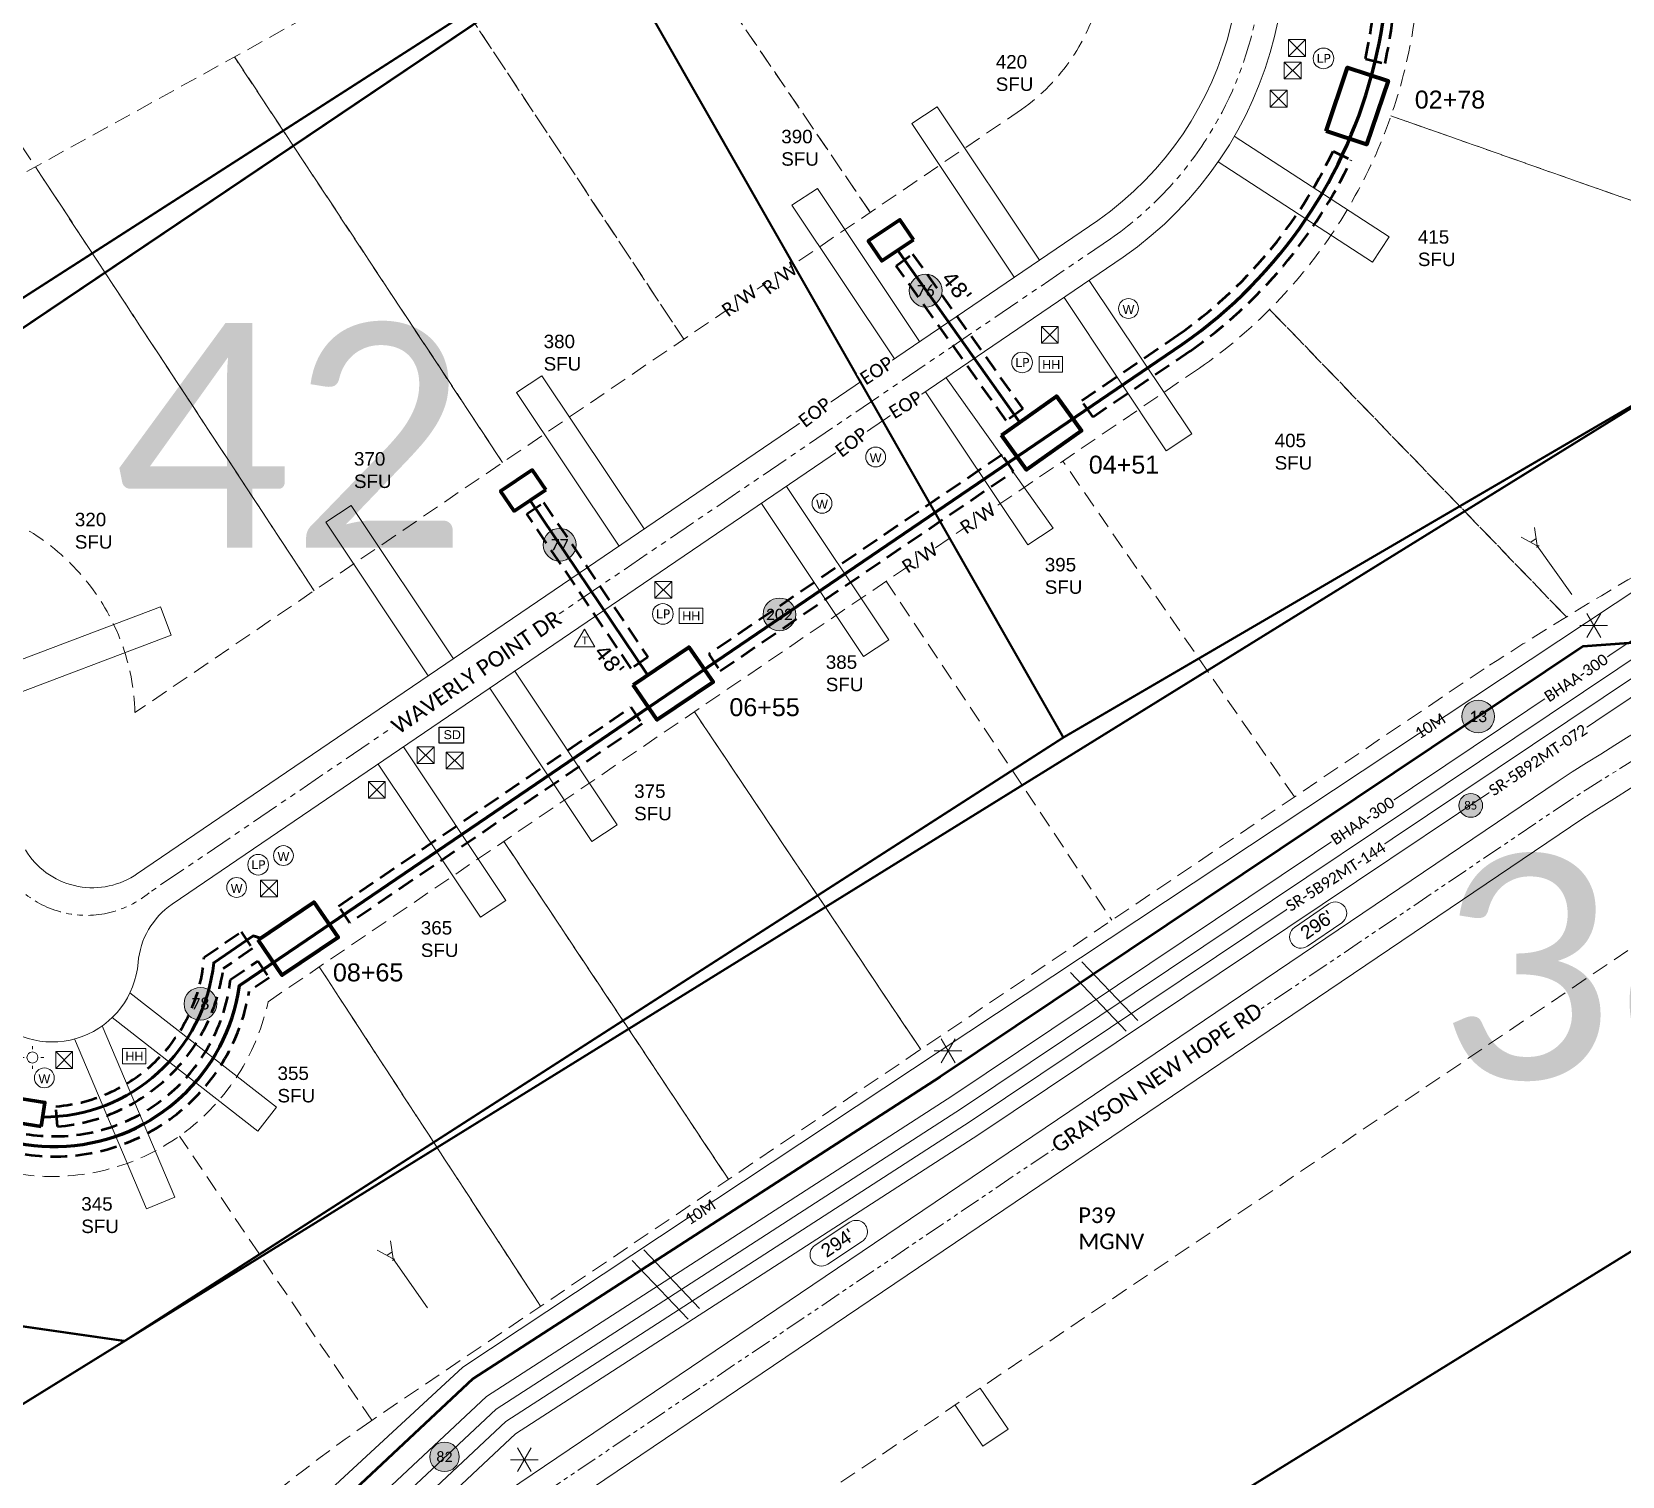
# Model space of a CAD drawing. Header units: inches. Extents: x 0 to 2372193, y 0 to 1426201.
# Drawn here: x 2366259 to 2366969, y 1422708 to 1423352 of the extents above; entities that cross this region are included whole.
import ezdxf
from ezdxf import colors
from ezdxf.entities.mleader import LeaderData, LeaderLine
from ezdxf.enums import TextEntityAlignment as Align
from ezdxf.math import Vec2, Vec3

# ---------------------------------------------------------------- set-up
doc = ezdxf.new("R2010")
doc.units = ezdxf.units.IN
doc.header["$MEASUREMENT"] = 0
doc.linetypes.add('DASHED', pattern=[0.75, 0.5, -0.25])
doc.linetypes.add('PHANTOM2', pattern=[1.25, 0.625, -0.125, 0.125, -0.125, 0.125, -0.125])
for name, color, linetype in [('845CHH', 7, 'Continuous'), ('8645CHH', 7, 'Continuous'), ('ADDRESS', 6, 'Continuous'), ('AERIAL CABLE EX', 5, 'Continuous'), ('Center Line', 1, 'PHANTOM2'), ('EOP', 6, 'Continuous'), ('EX PED', 5, 'Continuous'), ('EXIST HH', 20, 'Continuous'), ('EXIST MH', 20, 'Continuous'), ('ga_clayton', 7, 'Continuous'), ('Grouping_Boundary', 2, 'Continuous'), ('Handhole', 7, 'Continuous'), ('HYDRANT', 7, 'Continuous'), ('INNER DUCT', 7, 'Continuous'), ('INNERDUCT BUBBLE NUMBERS', 7, 'Continuous'), ('LIGHT_POST', 7, 'Continuous'), ('LINE LABELS', 7, 'Continuous'), ('Parcels', 7, 'Continuous'), ('Pedestal', 7, 'Continuous'), ('POLE INFO', 7, 'Continuous'), ('PROPOSED_BURIED', 5, 'Continuous'), ('REELS BUBBLES', 87, 'Continuous'), ('Right_of_Way', 7, 'Continuous'), ('SPAN LENGTHS', 7, 'Continuous'), ('Storm_Drain_Inlet', 7, 'Continuous'), ('StormDrain', 20, 'Continuous'), ('STREET NAMES', 250, 'Continuous'), ('Water_Meter', 7, 'Continuous')]:
    doc.layers.add(name, color=color, linetype=linetype)
for name, color, linetype, lineweight in [('AnchorGuyRemove', 7, 'Continuous', 0), ('CenterLine', 161, 'Continuous', 0), ('DRIVEWAYS', 250, 'Continuous', 20), ('FireHydrant', 150, 'Continuous', 0), ('INNERDUCT', 4, 'Continuous', 53), ('Level 19', 7, 'DASHED', 0), ('OVERLASH', 255, 'Continuous', 0), ('Poles', 7, 'Continuous', 0), ('PROP CABLE', 1, 'Continuous', 50), ('PROPOSED_AERIAL', 1, 'Continuous', 60), ('Stationing', 7, 'Continuous', 0), ('Transformer', 92, 'Continuous', 0), ('WaterMeter', 252, 'Continuous', 0)]:
    doc.layers.add(name, color=color, linetype=linetype, lineweight=lineweight)
doc.styles.add('Annotative', font='arial.ttf')
doc.styles.add('calibri', font='calibri.ttf')
doc.styles.add('Legend', font='calibri.ttf')
doc.styles.add('PROPOSED', font='calibri.ttf')
doc.styles.get("Standard").update_dxf_attribs({"font": 'arial.ttf'})
doc.styles.add('Style-Arial', font='arial.ttf')

# ---------------------------------------------------------------- blocks, each defined once
blk = doc.blocks.new('_Open90')
at = {"color": 0, "linetype": 'ByBlock', "lineweight": -2}
for p, q in [((-0.5, 0.5), (0, 0)), ((0, 0), (-1, 0)), ((0, 0), (-0.5, -0.5))]:
    blk.add_line(p, q, dxfattribs=at)
blk = doc.blocks.new('845CHH')
at = {"layer": '845CHH', "color": 1, "lineweight": 90}
blk.add_lwpolyline([(15.82571818263463, -10.29698714192114), (-14.22762900813467, -10.194298906727), (-14.31204531541078, 8.843916726521911), (15.74130187489286, 8.741228491560605)], close=True, dxfattribs=at)
blk = doc.blocks.new('8645CHH')
at = {"layer": '8645CHH', "color": 1, "lineweight": 70}
blk.add_lwpolyline([(9.142291399184614, -5.902860576286912), (-7.874294268665835, -5.84471719735302), (-7.922091850545257, 4.934961526188999), (9.094493817072362, 4.876818147487938)], close=True, dxfattribs=at)
blk = doc.blocks.new('HH')
at = {"layer": 'EXIST HH', "color": 1, "lineweight": 0}
blk.add_lwpolyline([(-5.696157515021346, 3.301187967726716), (4.746838742140481, 3.301187967726716), (4.746838742140481, -3.566200772468451), (-5.696157515021346, -3.566200772468451)], close=True, dxfattribs=at)
at = {"layer": 'EXIST HH', "color": 1}
blk.add_text('HH', height=4, dxfattribs=at).set_placement((-4.393143628733981, -2.224780506065912))
blk = doc.blocks.new('FireHydrant')
at = {"layer": 'FireHydrant'}
for points in [[(-0.001135355420410633, 1.069710540212691), (-0.001135355420410633, 1.4403430711478)], [(-1.069710540212691, -0.001135355420410633), (-1.4403430711478, -0.001135355420410633)], [(-0.001135355420410633, -1.069710540212691), (-0.001135355420410633, -1.4403430711478)], [(1.069710540212691, -0.001135355420410633), (1.4403430711478, -0.001135355420410633)]]:
    blk.add_lwpolyline(points, dxfattribs=at)
blk.add_circle((0, 0), 0.7013723271860357, dxfattribs=at)
blk = doc.blocks.new('LP')
at = {"layer": 'EXIST MH', "color": 250, "lineweight": 0}
blk.add_circle((-0.004436766351929577, 0.007668687072431624), 4.610577844354748, dxfattribs=at)
at = {"layer": 'EXIST MH', "color": 250, "insert": (0.09082722524181008, 0.0452800962375477), "char_height": 4, "width": 6.25625251846877, "attachment_point": 5, "style": 'Legend'}
blk.add_mtext('{\\fVerdana|b0|i0|c0|p34;LP}', dxfattribs=at)
blk = doc.blocks.new('EX PED')
at = {"layer": 'EX PED', "color": 5, "lineweight": 0}
blk.add_lwpolyline([(-3.764058627886698, 3.739049226394854), (3.764058627653867, 3.739049226394854), (3.764058627653867, -3.739049226394854), (-3.764058627886698, -3.739049226394854)], close=True, dxfattribs=at)
for points in [[(-3.764058627886698, 3.739049226394854), (3.764058627653867, -3.739049226394854)], [(3.764058627653867, 3.739049226394854), (-3.764058627886698, -3.739049226394854)]]:
    blk.add_lwpolyline(points, dxfattribs=at)
blk = doc.blocks.new('StormDrainSymbol')
at = {"layer": 'StormDrain'}
blk.add_lwpolyline([(-1.363754713220988, 0.8968148155579911), (1.363754714967217, 0.8968148155579911), (1.363754714967217, -0.8968148152833237), (-1.363754713220988, -0.8968148152833237)], close=True, dxfattribs=at)
blk.add_text('SD', height=0.9981110471379421, dxfattribs=at).set_placement((-0.8703530842362852, -0.4371731684295583))
blk = doc.blocks.new('Transformer')
at = {"layer": 'Transformer'}
blk.add_lwpolyline([(0.001212758907725709, 1.515617351383287), (-1.313169502779207, -0.7567583975088156), (1.311956753548505, -0.758858951967261)], close=True, dxfattribs=at)
blk.add_text('T', height=0.9981110471379421, dxfattribs=at).set_placement((-0.3541652539094381, -0.4371731679314053))
blk = doc.blocks.new('WaterMeter')
at = {"layer": 'WaterMeter'}
blk.add_circle((0, 0), 1.106355665353711, dxfattribs=at)
blk.add_text('W', height=0.9981110471379421, dxfattribs=at).set_placement((-0.6556293223590313, -0.6007846532260865))
blk = doc.blocks.new('*U310')
at = {"linetype": 'Continuous', "lineweight": 0, "true_color": 0xffffff}
h = blk.add_hatch(color=7, dxfattribs=at)
h.dxf.hatch_style = 1
h.paths.add_polyline_path([(-0.1216836353353937, 0, 1), (0.1216836353353937, 0, 1)])
at = {"color": 0, "linetype": 'ByBlock', "lineweight": -2}
blk.add_circle((0, 0), 0.1216836353353937, dxfattribs=at)
at = {"color": 0, "linetype": 'ByBlock', "lineweight": -2, "style": 'PROPOSED'}
blk.add_attdef('CCFN', text='', height=0.08437499999999999, dxfattribs=at).set_placement((-4.879430193227563e-14, -4.485301019485632e-14), align=Align.MIDDLE_CENTER)
at = {"color": 0, "linetype": 'ByBlock', "lineweight": -2, "flags": 104}
blk.add_attdef('CCFA', text='', height=0.08437499999999999, dxfattribs=at).set_placement((0.2063068056513823, 0.08956686444820822), align=Align.TOP_LEFT)
blk = doc.blocks.new('ACMAP_ANN_TEMPLATE_SPANS')
at = {"color": 0, "linetype": 'ByBlock', "lineweight": -2}
for p, q in [((-8.152258758647022, 12.48579457613637), (22.73670367137532, 12.48579457613637)), ((-8.152258758647022, -4.489136403890521), (22.73670367137532, -4.489136403890521))]:
    blk.add_line(p, q, dxfattribs=at)
for centre, start, end in [((-8.152258758647022, 3.998329086122945), 90, 270), ((22.73670367137532, 3.998329086122945), 270, 90)]:
    blk.add_arc(centre, 8.48746549001349, start, end, dxfattribs=at)
at = {"color": 18, "lineweight": 50, "true_color": 0x000000, "style": 'Annotative'}
blk.add_attdef('AERIALFOOT', text='', height=10, dxfattribs=at).set_placement((6.686639764051677, 4.728349187102339), align=Align.MIDDLE_CENTER)
blk = doc.blocks.new('POLES')
at = {"layer": 'Poles'}
for points in [[(-0.9279452641875641, 1.718820345782353), (1.125573408324813, -1.843961284794444)], [(-0.9279452641875641, -1.843961284794444), (1.125573408324813, 1.714633763623507)], [(-1.95993782824056, -0.06466376078196845), (2.155472681101887, -0.06466376078196845)]]:
    blk.add_lwpolyline(points, dxfattribs=at)
blk = doc.blocks.new('*U270')
blk.add_line((-7.90319707504584, 3.014098644233268), (-8.159389549315387, 2.230479139277272))
for points in [[(-8.917917789395762, 4.005727351120881), (-7.241861684066923, 2.367813268068871), (-9.553191420819612, 2.021857065789309)], [(-7.241861685653935, 2.367813267518304), (-7.039594182386725, 2.468060912081216)], [(-3.963957891854055e-06, 0.0001980714808632547), (-7.241861685153663, 2.367813267589784)], [(-7.141614040883482, 2.165545764709568), (-7.24186168543122, 2.367813267864669)]]:
    blk.add_lwpolyline(points)
blk = doc.blocks.new('*U400')
at = {"linetype": 'Continuous', "lineweight": 0}
for p, q in [((-0.01279246133151174, -3.9960891602477346), (-3.0844340065117453, 0.15797317937424166)), ((0.7912682321632449, -3.4015419365751898), (-2.2803733130169888, 0.7525204030467865))]:
    blk.add_line(p, q, dxfattribs=at)
blk = doc.blocks.new('*U401')
at = {"linetype": 'Continuous', "lineweight": 0}
for p, q in [((-0.01279246133151174, -3.9960891602477346), (-3.0844340065117453, 0.15797317937424166)), ((0.7912682321632449, -3.4015419365751898), (-2.2803733130169888, 0.7525204030467865))]:
    blk.add_line(p, q, dxfattribs=at)

msp = doc.modelspace()

# ---------------------------------------------------------------- linework, layer by layer
at = {"layer": 'AERIAL CABLE EX', "lineweight": 0}
msp.add_lwpolyline([(2367594.916440415, 1423276.6672846), (2367211.625661504, 1423134.936204762), (2366978.050263753, 1423105.386842416), (2366451.532412764, 1422756.673529974), (2366239.739581984, 1422561.284157383), (2366093.489576135, 1422340.96479907), (2366094.682912663, 1422184.633792389), (2365892.020275177, 1422048.206383334), (2365672.498169476, 1421727.62376308), (2365622.469202888, 1421561.865054714), (2365392.110465234, 1421401.858157031), (2365188.304217895, 1421267.82346354), (2365015.929016119, 1421154.459630796), (2364850.163403254, 1421045.44264333)], dxfattribs=at)
for points in [[(2367584.883408251, 1423252.376768618), (2367535.620455689, 1423246.318911839), (2367386.665119899, 1423194.969819396), (2367211.117113329, 1423126.021504194), (2367064.258826206, 1423116.48195356), (2366681.821622869, 1422860.412392255), (2366475.107373527, 1422726.959930079), (2366251.190507141, 1422517.059735682), (2366157.347265509, 1422368.684227924)], [(2367534.877108348, 1423231.254143146), (2367391.507650956, 1423181.830660046), (2367214.203140602, 1423112.192459615), (2367013.188313268, 1423099.135034249), (2366674.009186495, 1422872.029905777), (2366466.44352387, 1422738.030707065), (2366240.139395933, 1422525.936895741), (2366133.877991823, 1422358.963574345), (2366136.102923163, 1422203.17229981), (2365910.266816628, 1422051.666572588), (2365876.835934115, 1422008.768064937), (2365877.827821504, 1421979.767582076), (2365776.598546389, 1421829.149585358), (2365707.633893089, 1421734.535521738), (2365645.666588289, 1421554.73377688), (2365402.640980064, 1421386.264116414), (2365198.642777715, 1421252.103182283), (2365026.26757594, 1421138.73934954), (2364855.932586264, 1421026.717277449)], [(2367565.007109598, 1423234.236543764), (2367400.514146649, 1423177.531194367), (2367393.928916484, 1423175.261080371), (2367237.063553159, 1423113.650568658), (2367215.746154238, 1423105.277937326), (2366987.653056799, 1423090.461574594), (2366890.078286813, 1423025.128159521), (2366670.102968308, 1422877.838662538), (2366462.128884607, 1422743.577254393), (2366412.768435095, 1422697.327352529), (2366235.071716942, 1422530.790840734), (2366154.148875266, 1422401.451183159), (2366126.84730759, 1422361.062123502), (2366129.287886805, 1422190.171031385), (2365913.51649781, 1422045.417379257), (2365770.86320438, 1421833.165011972), (2365701.358251071, 1421737.809699366), (2365632.08137791, 1421536.798816082), (2365406.558741625, 1421380.462526092), (2365202.489124538, 1421246.254625529), (2365030.113922763, 1421132.890792785), (2364859.778933087, 1421020.868720694)], [(2367512.612854137, 1423230.983286695), (2367389.086385427, 1423188.400239721), (2367212.660126965, 1423119.106981905), (2367038.723569737, 1423107.808493905), (2366677.915404682, 1422866.221149016), (2366470.781210553, 1422732.499038184), (2366245.537814552, 1422521.382982786), (2366140.908676057, 1422356.865025189), (2366142.917959521, 1422216.173568235), (2365964.869406627, 1422096.726877886), (2365782.333888398, 1421825.134158743), (2365713.909535107, 1421731.261344111), (2365659.251798667, 1421572.668737677), (2365591.020303254, 1421525.369455313)]]:
    msp.add_lwpolyline(points, dxfattribs=at).dxf.unprotected_set("ltscale", 0)
at = {"layer": 'Center Line', "color": 7, "linetype": 'PHANTOM2', "lineweight": 0, "ltscale": 15}
msp.add_lwpolyline([(2364865.327252953, 1425618.809155965), (2365422.549887188, 1425257.125673887, -0.06236948569416698), (2365841.644728798, 1424887.553451068, 0.00294973293398323), (2365977.310427232, 1424744.793090273, -0.007325777559576888), (2365978.032198759, 1424744.064525588, 0.003975263500179869), (2366160.394124071, 1424557.502356513, -0.02477784123170959), (2366648.252008627, 1424036.514702942), (2366861.214217115, 1423794.712755285), (2366944.524760636, 1423714.719477228, 0.04486736968027387), (2367420.992742454, 1423267.309014277, -0.0458785141284366), (2367495.787333114, 1423203.950044669, 0.03378984826524131)], format="xyb", dxfattribs=at)
msp.add_lwpolyline([(2364865.327252953, 1425618.809155965), (2365422.549887188, 1425257.125673887, -0.06236948569416698), (2365841.644728798, 1424887.553451068, 0.00294973293398323), (2365977.310427232, 1424744.793090273, -0.007325777559576888), (2365978.032198759, 1424744.064525588, 0.003975263500179869), (2366160.394124071, 1424557.502356513, -0.02477784123170959), (2366648.252008627, 1424036.514702942), (2366861.214217115, 1423794.712755285), (2366944.524760636, 1423714.719477228, 0.04486736968027387), (2367420.992742454, 1423267.309014277, -0.0458785141284366), (2367495.787333114, 1423203.950044669, 0.03378984826524131)], format="xyb", dxfattribs=at)
at = {"layer": 'CenterLine', "color": 7, "linetype": 'PHANTOM2', "lineweight": 0, "ltscale": 20}
for points in [[(2365877.354132606, 1423161.182549021, -0.004417518957764681), (2365908.997097667, 1423178.732087719, 0.00265306555399029), (2366649.670639898, 1423587.809736784), (2366668.681695715, 1423598.406238238), (2366707.174724176, 1423619.86172372)], [(2366707.174724176, 1423619.86172372), (2366727.700441483, 1423581.373548491), (2366790.400899414, 1423463.860984867, -0.376799720942003), (2366740.568309343, 1423259.867652421), (2366311.664124092, 1422968.245530972), (2366311.664124093, 1422968.245530969, -0.4864491813629993), (2366244.158031378, 1422982.872386123), (2366234.087321012, 1422999.51827412, 0.01272676839763794), (2366205.56859156, 1423047.556604036)]]:
    msp.add_lwpolyline(points, format="xyb", dxfattribs=at)
at = {"layer": 'DRIVEWAYS', "color": 1, "lineweight": 0}
for points in [[(2366697.583919425, 1423242.733175498), (2366651.881209848, 1423311.197137113), (2366663.202889131, 1423318.67540683), (2366708.780947618, 1423250.346274176)], [(2366795.72705127, 1423305.528168091), (2366864.844515963, 1423260.71994094), (2366857.408150984, 1423249.370693581), (2366788.480586875, 1423294.090163524)], [(2366644.100511356, 1423206.368663748), (2366598.397801782, 1423274.832625366), (2366609.719481064, 1423282.310895082), (2366655.297539549, 1423213.981762426)], [(2366731.020356086, 1423241.282261101), (2366776.72306566, 1423172.818299482), (2366765.401386377, 1423165.340029767), (2366719.823327892, 1423233.669162423)], [(2366521.236472762, 1423122.830779077), (2366475.533763187, 1423191.294740694), (2366486.855442469, 1423198.77301041), (2366532.433500954, 1423130.443877755)], [(2366667.122269649, 1423197.836587033), (2366714.936305243, 1423130.80816108), (2366703.61462596, 1423123.329891365), (2366658.036567476, 1423191.659024021)], [(2366595.961205357, 1423149.452659156), (2366641.663914933, 1423080.988697539), (2366630.34223565, 1423073.510427823), (2366584.764177167, 1423141.839560479)], [(2366436.150706482, 1423064.979148837), (2366390.447996906, 1423133.443110453), (2366401.769676188, 1423140.92138017), (2366447.347734676, 1423072.592247515)], [(2366239.184957205, 1423066.462374989), (2366316.744547574, 1423095.796772036), (2366321.482693121, 1423083.082413361), (2366244.422044527, 1423053.967623969)], [(2366474.7493458, 1423067.038126308), (2366520.452055373, 1422998.574164688), (2366509.130376091, 1422991.095894973), (2366463.552317607, 1423059.425027629)], [(2366425.022152913, 1423033.227545506), (2366470.724862488, 1422964.763583888), (2366459.403183206, 1422957.285314172), (2366413.825124719, 1423025.614446827)], [(2366303.067054204, 1422923.604555659), (2366368.500259199, 1422872.630150002), (2366360.109613128, 1422861.967036094), (2366295.158566223, 1422912.602452925)], [(2366290.622643608, 1422908.828386118), (2366323.000686554, 1422832.454352268), (2366310.482747838, 1422827.219263921), (2366278.365506896, 1422903.052136828)], [(2366682.396806541, 1422747.370742312), (2366694.830650702, 1422728.99452585), (2366683.555982639, 1422721.44556567), (2366671.159076517, 1422739.781047132)]]:
    msp.add_lwpolyline(points, dxfattribs=at)
at = {"layer": 'EOP', "color": 6, "lineweight": 0}
for points in [[(2367080.761122464, 1423854.230145026, 0.1128158635502886), (2366951.642187287, 1423770.61963346, 0.3930615111797351), (2366950.572455193, 1423722.967076087, 0.04606635698877538), (2367439.205243625, 1423265.790217857, 0.2542635008549137), (2367481.629865301, 1423258.85187946, 0.06061275481896138), (2367989.228090202, 1423508.410513779, 0.03618328636450572), (2368607.239913402, 1423984.185717989, -0.03339456166124468), (2369285.297724941, 1424505.687359045, 0.00963133156054198), (2369891.133682781, 1424904.843646406, -0.2725111990096105), (2370504.389328023, 1424946.700085002, 0.115543282030815), (2370797.687891034, 1424866.879055817, 0.0698490054499848), (2371123.135219632, 1424899.802394524, 0.04788185085256692), (2371877.531970148, 1425167.556386855, 0.4101342086828972), (2372075.086891848, 1425715.523584902), (2371961.587949994, 1425943.889987807, -0.1651819427377438), (2371929.956389661, 1426188.895521306, 0.1651819427377438)], [(2365722.717212508, 1423424.317374031, -0.1338479844058697), (2365799.240246918, 1423338.529463792), (2365869.903357132, 1423198.211044233, 0.4239142193349091), (2365904.207032944, 1423187.510201409, 0.003285838562533772), (2366859.850518978, 1423717.167961282, 0.4769634737449728), (2366868.948407972, 1423770.801140255), (2366640.684642666, 1424029.976810071, 0.02478465099375447), (2366153.369856728, 1424550.384082445, -0.003976798735855301), (2365970.825741299, 1424737.131490834, 0.5238787992780357), (2365930.247118823, 1424730.56619467, -0.1275002186458132), (2365352.200275657, 1424042.738057453, -0.1221411571249169)], [(2366232.085817968, 1422953.199578536, 1.139989015185178), (2366306.708854602, 1422937.056987472, -0.2265822069845539), (2366321.910824367, 1422963.119950387), (2366746.194162597, 1423251.599256317, 0.3771872490479436), (2366799.242095639, 1423468.533718286), (2366736.66552853, 1423585.952179991, -0.4247229453583224), (2366750.578574199, 1423632.840940985, 0.0004736359639227917), (2366887.912914391, 1423710.015779313, -0.352019024585626), (2366943.5334986, 1423700.80979207, 0.04128065352339675), (2367381.386662994, 1423285.935426674, -0.592381078101602), (2367370.713584765, 1423225.47984534, 0.06136996307432209), (2366940.227856072, 1423018.039960071), (2366444.392789477, 1422683.164766683, 0.09522824163788947), (2366255.601744117, 1422489.163202264)], [(2365882.168234642, 1423152.708958047, 0.002652575865129747), (2366654.549791105, 1423579.080825999), (2366671.28531828, 1423588.438103235, -0.06469171897955213), (2366679.658958548, 1423591.78866045, -0.3530774447013815), (2366720.883385834, 1423573.041090855), (2366781.592128329, 1423459.127409024, -0.3765638681177432), (2366734.836675141, 1423268.062119966), (2366306.041468558, 1422976.515098357, -0.009354015915411318), (2366304.945028748, 1422975.799226216, -0.4187966745864986), (2366256.416139732, 1422987.341326679)], [(2364504.561441972, 1420829.147973936), (2365502.671263863, 1421485.562317433, 0.1037748029338118), (2365829.090652948, 1421821.944481399), (2366272.243931758, 1422478.07029882, -0.0952174978071782), (2366455.712695053, 1422666.675894189), (2366951.235647933, 1423001.340293409, -0.06907379329862716), (2367433.832805426, 1423224.766497542, -0.2736119332725675), (2367468.461775171, 1423216.347432859, 0.03729503943441251), (2367700.58152148, 1423021.592376887, -0.1149820883808521), (2368002.015096445, 1422692.993202668, 0.05917605615756902), (2368265.635066793, 1422310.169817705, 0.03212388376621885), (2368334.887181451, 1422234.2171294, -0.4338782804757018), (2368334.220218974, 1422190.405350954), (2368231.250937257, 1422096.979926136)]]:
    msp.add_lwpolyline(points, format="xyb", dxfattribs=at)
at = {"layer": 'Grouping_Boundary', "const_width": 1}
for points in [[(2366513.088665933, 1423398.948238126), (2365823.076461453, 1422956.084398656), (2365656.922732955, 1423224.194560894), (2366383.101067821, 1423626.628527458)], [(2366719.474741308, 1423037.451895106), (2366300.676898403, 1422768.351392292), (2366146.831705647, 1422790.451647411), (2365970.999855012, 1423028.687334066), (2366515.287561318, 1423395.096754256)]]:
    msp.add_lwpolyline(points, close=True, dxfattribs=at)
at = {"layer": 'INNERDUCT'}
for points in [[(2366645.561164878, 1423254.671375142), (2366700.024809312, 1423177.855296283)], [(2366481.535508208, 1423143.146438925), (2366534.015381805, 1423065.340265376)]]:
    msp.add_lwpolyline(points, dxfattribs=at)
msp.add_lwpolyline([(2366264.115982965, 1422868.22956454, 0.3856110441986887), (2366340.428518483, 1422936.997677553), (2366358.058613842, 1422948.984756032), (2366361.382851276, 1422947.99252646)], format="xyb", dxfattribs=at)
at = {"layer": 'Level 19', "color": 2, "lineweight": 50, "ltscale": 15}
for points in [[(2366345.459217305, 1423486.614405827, -0.001187720941202938), (2365999.756012943, 1423296.166519456), (2366004.079989744, 1423288.273280285, 0.001187720941201487), (2366349.820645011, 1423478.741798359)], [(2366835.056307728, 1423487.444464513, -0.1737669379327723), (2366854.237015125, 1423340.092967557), (2366862.978949113, 1423337.953203517, 0.174169594232175), (2366843.014033551, 1423491.648706394), (2366842.998793018, 1423491.677303681)], [(2366847.898279385, 1423295.025854397, -0.1297685558246914), (2366775.999530884, 1423209.699428452), (2366732.712475239, 1423180.252281263), (2366727.652085258, 1423187.694891909), (2366770.699325438, 1423216.974902838, 0.1300094156979948), (2366839.783210915, 1423298.917597415)], [(2366136.914221868, 1423013.030306896, 0.06730773344307), (2366150.700370006, 1422991.944405606, -0.05198534533228977), (2366157.361900045, 1422982.813976271), (2366187.923420413, 1422930.22519723, -0.06383269615925975), (2366193.306922622, 1422917.454473766, 0.8228278386969583), (2366347.887357245, 1422929.484740148), (2366360.031710228, 1422937.74194519), (2366365.092100209, 1422930.299334543), (2366356.240377874, 1422924.280859422, -0.8029992195193096), (2366184.63648096, 1422915.041293004, 0.06383269615925867), (2366180.141997465, 1422925.703089657), (2366149.580477097, 1422978.291868699, 0.05198534533164185), (2366144.018995146, 1422985.914544083, -0.07474027365989222), (2366128.871291667, 1423008.991585096)], [(2366270.047399956, 1422872.957624054, 0.3703229388781275), (2366336.131428358, 1422939.517633128), (2366352.679927404, 1422950.769311166), (2366357.740317385, 1422943.326700519), (2366344.663404692, 1422934.435428208, -0.3547721669691289), (2366270.763570026, 1422863.986163725)]]:
    msp.add_lwpolyline(points, format="xyb", close=True, dxfattribs=at)
for points in [[(2366694.023711117, 1423178.749081033), (2366644.884615825, 1423247.845326406), (2366652.226479658, 1423253.050807697), (2366701.365574951, 1423183.954562324)], [(2366566.358045468, 1423067.144350512), (2366697.216485572, 1423156.117799562), (2366692.156095591, 1423163.560410209), (2366561.297655487, 1423074.586961159)], [(2366526.670239722, 1423068.182681445), (2366480.097324188, 1423137.23125379), (2366487.558709159, 1423142.263920509), (2366534.131624694, 1423073.215348164)], [(2366396.120147302, 1422962.27924454), (2366526.528852613, 1423050.946909295), (2366531.589242594, 1423043.504298648), (2366401.180537283, 1422954.836633892)]]:
    msp.add_lwpolyline(points, close=True, dxfattribs=at)
at = {"layer": 'Parcels', "color": 255, "linetype": 'DASHED', "lineweight": 0, "ltscale": 15}
for points in [[(2366633.326433072, 1423271.598323772), (2366565.210875534, 1423371.585634142), (2366714.786729552, 1423456.906889281)], [(2366521.272780376, 1423436.085035305), (2366565.210875534, 1423371.585634142), (2366633.326433072, 1423271.598323772)], [(2366435.353062452, 1423388.377256497), (2366550.148502762, 1423215.043871966)], [(2366550.148502762, 1423215.043871966), (2366435.353062452, 1423388.377256497)], [(2366349.690616355, 1423340.944366998), (2366469.300595789, 1423160.073652804)], [(2366469.300595789, 1423160.073652804), (2366349.690616355, 1423340.944366998)], [(2366223.969140159, 1423142.177450348), (2366248.499780338, 1423310.74983419), (2366385.236072773, 1423102.916387676)], [(2367166.003789994, 1423209.09569593), (2366865.633807967, 1423314.618960588)], [(2366865.633807967, 1423314.618960588), (2367166.003789994, 1423209.09569593)], [(2366385.236072773, 1423102.916387676), (2366260.892176286, 1423291.91391057)], [(2366943.946142682, 1423091.234712473), (2366811.497234751, 1423228.363965806)], [(2366811.497234751, 1423228.363965806), (2366943.946142682, 1423091.234712473)], [(2366822.535307017, 1423010.955417081), (2366719.224399711, 1423160.706752333)], [(2366640.417281667, 1423107.124109162), (2366741.16608677, 1422956.000583908)], [(2366655.831953206, 1422898.367942723), (2366554.842862374, 1423048.940233297)], [(2366554.842862374, 1423048.940233297), (2366655.831953206, 1422898.367942723)], [(2366570.069815422, 1422840.446237683), (2366469.844056821, 1422991.147729511)], [(2366469.844056821, 1422991.147729511), (2366570.069815422, 1422840.446237683)], [(2366486.239374911, 1422783.829154969), (2366387.520665142, 1422935.174296776)], [(2366387.520665142, 1422935.174296776), (2366486.239374911, 1422783.829154969)], [(2366410.961418562, 1422732.988216341), (2366325.142824055, 1422859.753110584)]]:
    msp.add_lwpolyline(points, dxfattribs=at)
at = {"layer": 'PROPOSED_AERIAL', "color": 5, "lineweight": 50}
msp.add_lwpolyline([(2367579.098785551, 1423232.011428769), (2367397.387867239, 1423165.875966549), (2367217.790087128, 1423097.30649812), (2366951.174118987, 1423078.070917943), (2366664.522656612, 1422886.136886481), (2366455.948651787, 1422751.49026597), (2366227.028950715, 1422536.996398631), (2366116.803472972, 1422364.060050868), (2366119.55212058, 1422171.597790777), (2365876.835848656, 1422008.767737379)], dxfattribs=at)
at = {"layer": 'PROPOSED_BURIED', "color": 10, "lineweight": 60, "ltscale": 6}
for points in [[(2365910.265814793, 1423116.761142949), (2365953.796842546, 1423140.512490283), (2365901.082108787, 1423237.058628707, 0.002859068309502544), (2366732.396288778, 1423697.150780616), (2366736.198092875, 1423710.205443388, 0.01112461239766358), (2366786.312525055, 1423738.895436477), (2366785.279383665, 1423744.785674887), (2366793.18967837, 1423738.838578473), (2366792.241857864, 1423744.892100271), (2366799.255854343, 1423749.643245936), (2366795.62290763, 1423755.9146315), (2366797.8118344, 1423768.355070109)], [(2366127.633085951, 1423027.522099429, 0.1334877287002291), (2366147.224317001, 1422988.837436898, -0.05198534533152091), (2366153.335822996, 1422980.460884539), (2366183.897343365, 1422927.872105497, -0.06383269615980224), (2366188.836336216, 1422916.155845438, 0.812438539832255), (2366351.955039451, 1422926.808805229), (2366378.303928014, 1422944.723977473), (2366772.659002792, 1423212.854417704, 0.3778412833452615), (2366839.979717376, 1423487.86624125), (2366781.995702309, 1423596.667253629), (2366798.681229985, 1423606.041433008), (2366745.281272066, 1423692.60872494, -0.0004049181068052845), (2366795.08359862, 1423720.612382282), (2366805.356422969, 1423726.70160328), (2366803.070396842, 1423733.246555249), (2366814.216242354, 1423724.070348772), (2366811.950327275, 1423731.893698606), (2366816.864384544, 1423735.196426419), (2366815.658827355, 1423737.323533506), (2366807.663248046, 1423753.371088477), (2366797.8118344, 1423768.355070109)]]:
    msp.add_lwpolyline(points, format="xyb", dxfattribs=at)
at = {"layer": 'Right_of_Way', "color": 3, "linetype": 'DASHED', "lineweight": 0, "ltscale": 15}
for points in [[(2365810.596871119, 1423427.486575016, -0.06771837167542098), (2365852.882575285, 1423365.409102284), (2365907.217670458, 1423257.513841826, 0.004525727663818962), (2366793.592609022, 1423750.451442508), (2366587.711850574, 1423984.212956963, 0.02483268995886816), (2366104.201990189, 1424500.554169965, -0.003661171710304381), (2365935.312532696, 1424673.099633949, -0.1183861254082634), (2365382.332293885, 1424027.438855453)], [(2365204.674840011, 1422800.715809229, 0.1333553927290374), (2365548.120456809, 1422886.631877497), (2365911.743905984, 1423100.495606101, 0.002633098973139864), (2366679.018992803, 1423524.021351159), (2366728.493269312, 1423431.187983814, -0.3746579250219883), (2366700.725791257, 1423317.424587302), (2366305.261472246, 1423048.539948224, 1.434997222645992), (2366135.144223865, 1422980.467894292, -0.05198534533025079), (2366139.422278061, 1422974.604307641), (2366169.983798429, 1422922.015528599, -0.06383269615962274), (2366173.441093426, 1422913.814146558, 0.7839564800217814), (2366364.662831241, 1422919.632767178), (2366780.216059225, 1423202.176284645, 0.3780152111604096), (2366852.29765567, 1423496.554389569), (2366801.188358012, 1423592.455705141), (2366897.936170667, 1423646.810075465, 0.03720513684697434), (2367298.136840016, 1423263.413956125, 0.05440644456298317), (2366907.198841582, 1423068.135151675), (2366410.443279966, 1422732.638277875, 0.09525794582235746), (2366205.68071149, 1422522.450100668), (2365762.100672931, 1421865.692429435, -0.1039486755245313)], [(2364537.530129029, 1420779.017487466), (2365535.933903711, 1421435.625151201, 0.1036559657884112), (2365879.317285155, 1421789.110048956), (2366322.176601745, 1422444.800630508, -0.09518228423550078), (2366489.683683552, 1422617.216889394), (2366984.253177773, 1422951.237345346, -0.06246210764022938), (2367404.939248807, 1423152.583781204, 0.03754199687078378), (2367648.937462722, 1422947.876111102, -0.1149265855658087), (2367923.006857848, 1422649.872606645, 0.05876507175801421), (2368196.696369663, 1422252.277984537, 0.02478026893933805), (2368255.339638875, 1422186.349224403), (2368195.167056503, 1422131.753824912)]]:
    msp.add_lwpolyline(points, format="xyb", dxfattribs=at)

# ---------------------------------------------------------------- block references
at = {"layer": '845CHH', "color": 1, "lineweight": 50}
for p, rotation in [((2366851.462736064, 1423319.536483841), 251.532979618579), ((2366710.79041641, 1423173.111103411), 215.5329304501454), ((2366546.408983443, 1423061.344651873), 214.1952381768325), ((2366379.086790516, 1422947.578709021), 214.1952381768325)]:
    msp.add_blockref('845CHH', p, dxfattribs=dict(at, rotation=rotation))
at = {"layer": '8645CHH', "color": 1, "lineweight": 50}
for p, rotation in [((2366641.76023576, 1423259.194237943), 33.88258551958148), ((2366477.73457909, 1423147.669301726), 33.88258551958148), ((2366255.354842633, 1422871.289346001), 351.2837139138208)]:
    msp.add_blockref('8645CHH', p, dxfattribs=dict(at, rotation=rotation))
at = {"layer": 'AnchorGuyRemove', "xscale": -3.5, "yscale": -3.5, "zscale": -3.5, "rotation": 143.2769644748171}
for p in [(2366946.255622811, 1423101.195583097), (2366435.862346411, 1422783.142734117)]:
    msp.add_blockref('*U270', p, dxfattribs=at)
at = {"layer": 'ga_clayton', "xscale": 3, "yscale": 3, "zscale": 3}
for p in [(2366955.831999765, 1423087.636685357), (2366667.785944547, 1422897.934340017), (2366478.696723232, 1422715.625223352)]:
    msp.add_blockref('POLES', p, dxfattribs=at)
at = {"layer": 'Handhole', "lineweight": 35}
for p in [(2366714.401092894, 1423203.973446377), (2366553.827757112, 1423091.889292463), (2366305.384073401, 1422895.542999109)]:
    msp.add_blockref('HH', p, dxfattribs=at)
at = {"layer": 'HYDRANT', "lineweight": 35, "xscale": 3.5, "yscale": 3.5, "zscale": 3.5}
msp.add_blockref('FireHydrant', (2366259.562917479, 1422894.771124252), dxfattribs=at)
at = {"layer": 'INNERDUCT BUBBLE NUMBERS', "color": 250, "lineweight": 0, "xscale": 60, "yscale": 60, "zscale": 60}
for p, values in [((2366658.048220571, 1423236.709205881), {'CCFN': '76'}), ((2366494.746894752, 1423123.415988996), {'CCFN': '77'}), ((2366334.472942883, 1422918.71935231), {'CCFN': '78'})]:
    msp.add_blockref('*U310', p, dxfattribs=at).add_auto_attribs(values)
at = {"layer": 'LIGHT_POST', "lineweight": 35}
for p in [(2366835.523886738, 1423340.261492938), (2366701.080964636, 1423204.679942966), (2366540.794483184, 1423092.531705614), (2366360.246947374, 1422980.711217953)]:
    msp.add_blockref('LP', p, dxfattribs=at)
at = {"layer": 'OVERLASH', "color": 18, "true_color": 0x000000, "xscale": 6.997610170159894, "yscale": 6.997610170159894, "zscale": 6.997610170159894, "rotation": 187.0607397513353}
for name, p in [('*U401', (2366731.083191344, 1422909.720750878)), ('*U400', (2366535.598457644, 1422781.314831438))]:
    msp.add_blockref(name, p, dxfattribs=at)
at = {"layer": 'Pedestal', "lineweight": 35}
for p in [(2366823.744140707, 1423344.898884248), (2366821.809935936, 1423334.879983998), (2366815.533878038, 1423322.304563853), (2366713.43866587, 1423217.056574447), (2366541.026481228, 1423103.290198516), (2366434.948141683, 1423029.574297637), (2366447.954692075, 1423027.219739208), (2366413.206455839, 1423014.103547518), (2366365.117865941, 1422970.078835114), (2366273.703354292, 1422893.635263966)]:
    msp.add_blockref('EX PED', p, dxfattribs=at)
at = {"layer": 'REELS BUBBLES', "color": 250, "lineweight": 0}
for p, xscale, yscale, zscale, values in [((2366592.792948777, 1423092.356279295), 60, 60, 60, {'CCFN': '202'}), ((2366443.377307772, 1422716.703731975), 54.17900581686615, 54.17900581686615, 54.17900581686615, {'CCFN': '82'})]:
    msp.add_blockref('*U310', p, dxfattribs=dict(at, xscale=xscale, yscale=yscale, zscale=zscale)).add_auto_attribs(values)
at = {"layer": 'SPAN LENGTHS', "lineweight": 0}
ref = msp.add_blockref('ACMAP_ANN_TEMPLATE_SPANS', (2366830.906913908, 1422949.380125024), dxfattribs=dict(at, xscale=0.6, yscale=0.6, zscale=0.6, rotation=34.42691021655864))
ref.add_attrib('AERIALFOOT', "296'", dxfattribs={"layer": 'PROP CABLE', "height": 5.999999999999994, "rotation": 34.42691023017876, "style": 'Annotative'}).set_placement((2366832.612274985, 1422953.988419835), align=Align.MIDDLE_CENTER)
ref = msp.add_blockref('ACMAP_ANN_TEMPLATE_SPANS', (2366616.942654691, 1422807.542100735), dxfattribs=dict(at, xscale=0.6, yscale=0.6, zscale=0.6, rotation=33.45700292920402))
ref.add_attrib('AERIALFOOT', "294'", dxfattribs={"layer": 'PROP CABLE', "height": 5.999999999999994, "rotation": 33.45700294126853, "style": 'Annotative'}).set_placement((2366618.725777267, 1422812.120868183), align=Align.MIDDLE_CENTER)
at = {"layer": 'Storm_Drain_Inlet', "lineweight": 35, "xscale": 4, "yscale": 4, "zscale": 4}
msp.add_blockref('StormDrainSymbol', (2366446.453467065, 1423038.46962649), dxfattribs=at)
at = {"layer": 'Transformer', "lineweight": 35, "xscale": 3.5, "yscale": 3.5, "zscale": 3.5}
msp.add_blockref('Transformer', (2366505.801430505, 1423080.515684072), dxfattribs=at)
at = {"layer": 'Water_Meter', "color": 5, "lineweight": 35, "xscale": 4, "yscale": 4}
for p in [(2366748.527600147, 1423228.758622446, 5), (2366635.718095287, 1423162.528008542, 5), (2366611.816699686, 1423141.860071055, 5), (2366371.526421766, 1422984.81022984, 5), (2366350.634113637, 1422970.591102884, 5), (2366264.865581284, 1422885.685981418, 5)]:
    msp.add_blockref('WaterMeter', p, dxfattribs=at)

# ---------------------------------------------------------------- texts
at = {"layer": 'ADDRESS', "color": 1, "lineweight": 35, "char_height": 6, "attachment_point": 1}
for s, insert in [('420\\PSFU', (2366689.32021695, 1423341.761531519)), ('390\\PSFU', (2366593.632684452, 1423308.425106609)), ('415\\PSFU', (2366877.644563443, 1423263.67441937)), ('380\\PSFU', (2366487.61902653, 1423217.069984283)), ('405\\PSFU', (2366813.748173776, 1423172.898335006)), ('370\\PSFU', (2366402.989567567, 1423164.71112983)), ('320\\PSFU', (2366278.474908554, 1423137.665716563)), ('395\\PSFU', (2366711.181203327, 1423117.531176065)), ('385\\PSFU', (2366613.489023419, 1423074.086697766)), ('375\\PSFU', (2366528.003355215, 1423016.532743097)), ('365\\PSFU', (2366432.812398239, 1422955.602269686)), ('355\\PSFU', (2366368.889784951, 1422890.74282248)), ('345\\PSFU', (2366281.346805533, 1422832.489278239))]:
    msp.add_mtext(s, dxfattribs=dict(at, insert=insert))
at = {"layer": 'Grouping_Boundary', "style": 'PROPOSED'}
for s, p in [('42', (2366295.650509125, 1423122.168434994)), ('36', (2366886.079831522, 1422885.259933623))]:
    msp.add_text(s, height=100, dxfattribs=at).set_placement(p)
at = {"layer": 'INNER DUCT', "char_height": 7, "width": 12.10835460040295, "attachment_point": 5, "rotation": 308.67671105692386, "style": 'Legend'}
for insert in [(2366671.86227615, 1423238.349637485), (2366516.930721226, 1423071.764736457)]:
    msp.add_mtext("\\pxqc;{\\fVerdana|b0|i0|c0|p34;48'}", dxfattribs=dict(at, insert=insert))
at = {"layer": 'POLE INFO', "insert": (2366726.146670831, 1422827.944832883), "char_height": 7, "width": 0.2964769230769231, "attachment_point": 1, "style": 'calibri'}
msp.add_mtext('P39\\PMGNV', dxfattribs=at)
at = {"layer": 'Stationing', "color": 7, "lineweight": 35, "style": 'Style-Arial'}
for s, p in [('02+78', (2366891.944915942, 1423321.914461148)), ('04+51', (2366746.527319976, 1423159.129501263)), ('06+55', (2366586.174351162, 1423050.986505263)), ('08+65', (2366409.306041205, 1422932.704796427))]:
    e = msp.add_text(s, height=8, rotation=1.469376903471962e-09, dxfattribs=at)
    e.set_placement(p, align=Align.MIDDLE_CENTER)
    e.dxf.unprotected_set("ltscale", 0)

# ---------------------------------------------------------------- leaders
at = {"layer": 'ga_clayton'}
ml = msp.add_multileader_mtext('Standard', dxfattribs=at)
ml.set_content('\\pxt10;NOTE: 749-772 UNITS COUNTS FOR\\P\\ptz;ENERGIZED EXISTING FBT FOR \\PADDRESS 748 (51995432)', color=256)
ml.set_leader_properties(color=256, linetype='ByLayer', lineweight=30)
ml.set_arrow_properties(name='OPEN90')
ml.build(insert=Vec2(0, 0))
ml.multileader.update_dxf_attribs({"leader_type": 2, "dogleg_length": 0.36, "arrow_head_size": 22.59151779201679, "scale": 5})
ctx = ml.context
ctx.base_point, ctx.scale, ctx.char_height, ctx.arrow_head_size, ctx.landing_gap_size, ctx.plane_origin = Vec3(2370638.161570946, 1425758.302010765), 5, 5.27756665538874, 22.59151779201679, 0.2033236601281511, Vec3(2370621.979691919, 1425682.476317222)
notes = []
notes.append((ctx, [(0, (0, 0, 0), (0, 0), (1, 0), 1, [])]))
ctx.mtext.insert, ctx.mtext.width, ctx.mtext.defined_height, ctx.mtext.flow_direction = Vec3(2370638.364894606, 1425760.940794093), 154.0654565542761, 53.21794287361794, 5
ml = msp.add_multileader_mtext('Standard', dxfattribs=at)
ml.set_content('\\pxt10;NOTE: 773-778 UNITS COUNTS FOR\\P\\ptz;ENERGIZED EXISTING FBT FOR \\PADDRESS 788 (51991809)', color=256)
ml.set_leader_properties(color=256, linetype='ByLayer', lineweight=30)
ml.set_arrow_properties(name='OPEN90')
ml.build(insert=Vec2(0, 0))
ml.multileader.update_dxf_attribs({"leader_type": 2, "dogleg_length": 0.36, "arrow_head_size": 22.59151779201679, "scale": 5})
ctx = ml.context
ctx.base_point, ctx.scale, ctx.char_height, ctx.arrow_head_size, ctx.landing_gap_size, ctx.plane_origin = Vec3(2370772.512260136, 1425436.280136953), 5, 5.27756665538874, 22.59151779201679, 0.2033236601281511, Vec3(2370756.330381109, 1425360.454443411)
notes.append((ctx, [(0, (0, 0, 0), (0, 0), (1, 0), 1, [])]))
ctx.mtext.insert, ctx.mtext.width, ctx.mtext.defined_height, ctx.mtext.flow_direction = Vec3(2370772.715583796, 1425438.918920281), 154.0654565542761, 53.21794287361794, 5
for ctx, leaders in notes:
    for number, flags, end, landing, length, lines in leaders:
        leader = LeaderData()
        leader.index, (leader.has_last_leader_line, leader.has_dogleg_vector, leader.attachment_direction) = number, flags
        leader.last_leader_point, leader.dogleg_vector, leader.dogleg_length = Vec3(end), Vec3(landing), length
        for number, points, colour, breaks in lines:
            line = LeaderLine()
            line.index, line.vertices, line.color, line.breaks = number, Vec3.list(points), colors.encode_raw_color(colour), breaks
            leader.lines.append(line)
        ctx.leaders.append(leader)

# ---------------------------------------------------------------- next in the draw order: texts
at = {"layer": 'AERIAL CABLE EX', "attachment_point": 5, "style": 'Legend', "bg_fill": 3, "box_fill_scale": 1.1, "bg_fill_color": 256, "bg_fill_transparency": 0}
for s, insert, char_height, width, rotation in [('BHAA-300', (2366948.233409278, 1423064.067249566), 4.999999999999997, 32.4730769230769, 33.797783007585295), ('\\pxqc;SR-5B92MT-072', (2366931.257750472, 1423027.42804662), 4.999999999999998, 51.25769230769229, 33.8790483913386), ('BHAA-300', (2366853.006419058, 1423000.305844041), 4.999999999999997, 32.4730769230769, 33.797783007585295)]:
    msp.add_mtext(s, dxfattribs=dict(at, insert=insert, char_height=char_height, width=width, rotation=rotation))

# ---------------------------------------------------------------- next in the draw order: linework, layer by layer
at = {"layer": 'Grouping_Boundary', "const_width": 1}
msp.add_lwpolyline([(2366678.51833387, 1423830.201514869), (2367087.071731585, 1423401.45148268), (2367121.620118815, 1423271.947786896), (2366719.474741308, 1423037.451895106), (2366383.101067821, 1423626.628527458)], close=True, dxfattribs=at)

# ---------------------------------------------------------------- next in the draw order: block references
at = {"layer": 'REELS BUBBLES', "color": 250, "lineweight": 0}
for p, xscale, yscale, zscale, values in [((2366904.528720437, 1423046.838426336), 60, 60, 60, {'CCFN': '13'}), ((2366901.218482799, 1423007.145384426), 43.3990935589464, 43.3990935589464, 43.3990935589464, {'CCFN': '85'})]:
    msp.add_blockref('*U310', p, dxfattribs=dict(at, xscale=xscale, yscale=yscale, zscale=zscale)).add_auto_attribs(values)

# ---------------------------------------------------------------- next in the draw order: texts
at = {"layer": 'AERIAL CABLE EX', "insert": (2366841.007977037, 1422975.423504568), "char_height": 4.999999999999999, "width": 51.2576923076923, "attachment_point": 5, "rotation": 32.508679021604244, "style": 'Legend', "bg_fill": 3, "box_fill_scale": 1.1, "bg_fill_color": 256, "bg_fill_transparency": 0}
msp.add_mtext('\\pxqc;SR-5B92MT-144', dxfattribs=at)

# ---------------------------------------------------------------- next in the draw order: linework, layer by layer
at = {"layer": 'Center Line', "color": 7, "linetype": 'PHANTOM2', "lineweight": 0, "ltscale": 15}
msp.add_lwpolyline([(2367453.175014666, 1423242.901894562, 0.06932058187687222), (2366945.731871585, 1423009.690207503), (2366450.052519212, 1422674.920179791, 0.09522292670149791), (2366263.922717087, 1422483.616571613), (2365820.718267367, 1421827.414991342, -0.1037955233524425), (2365497.126745719, 1421493.884688625), (2364499.066660796, 1420837.503055014)], format="xyb", dxfattribs=at)
msp.add_lwpolyline([(2367453.175014666, 1423242.901894562, 0.06932058187687222), (2366945.731871585, 1423009.690207503), (2366450.052519212, 1422674.920179791, 0.09522292670149791), (2366263.922717087, 1422483.616571613), (2365820.718267367, 1421827.414991342, -0.1037955233524425), (2365497.126745719, 1421493.884688625), (2364499.066660796, 1420837.503055014)], format="xyb", dxfattribs=at)
at = {"layer": 'Grouping_Boundary', "const_width": 1}
msp.add_lwpolyline([(2366997.011782868, 1423199.287141028), (2367186.44255784, 1422940.226156442), (2366406.070502499, 1422458.349693968), (2366161.814896699, 1422600.564323198), (2366232.820958452, 1422726.357876038)], close=True, dxfattribs=at)

# ---------------------------------------------------------------- next in the draw order: texts
at = {"color": 7, "char_height": 4.999999999999992, "attachment_point": 5, "rotation": 32.48220796199798, "style": 'Legend', "bg_fill": 3, "box_fill_scale": 1, "bg_fill_color": 256, "bg_fill_transparency": 0}
for insert in [(2366883.14978746, 1423042.606997729), (2366557.504848996, 1422825.874682414)]:
    msp.add_mtext_dynamic_manual_height_columns('10M', width=6.069230769230761, gutter_width=0.9999999999999979, heights=[6.666666666776071], dxfattribs=dict(at, insert=insert))
at = {"layer": 'LINE LABELS', "attachment_point": 5, "style": 'Legend', "bg_fill": 3, "box_fill_scale": 1.1, "bg_fill_color": 256, "bg_fill_transparency": 0}
for s, insert, char_height, width, rotation in [('\\pxqc;R/W', (2366593.072877712, 1423242.13674006), 5.999999999999992, 11.31076923076921, 38.16925135375889), ('\\pxqc;EOP', (2366636.203764768, 1423201.116692708), 5.999999999999983, 15.39692307692304, 33.413317342429615), ('\\pxqc;EOP', (2366624.975321805, 1423169.179976778), 5.999999999999982, 15.51877888431769, 37.70159772736961), ('\\pxqc;R/W', (2366681.499021096, 1423135.056461458), 5.999999999999993, 11.31076923076922, 34.89877805801466), ('\\pxqc;R/W', (2366655.619950689, 1423117.460728615), 5.999999999999994, 11.31076923076922, 33.18171976213237)]:
    msp.add_mtext(s, dxfattribs=dict(at, insert=insert, char_height=char_height, width=width, rotation=rotation))
at = {"layer": 'STREET NAMES', "color": 6, "attachment_point": 5, "style": 'Legend', "bg_fill": 3, "box_fill_scale": 1, "bg_fill_color": 256, "bg_fill_transparency": 0}
for s, width, insert, char_height, rotation in [('{\\C7;WAVERLY POINT DR}', 89.51384615384615, (2366457.599776661, 1423066.532159389), 7, 34.381244538316494), ('{\\C7;GRAYSON NEW HOPE RD}', 111.5746153846154, (2366761.173373783, 1422885.767215703), 6.999999999999999, 34.1180518713084)]:
    msp.add_mtext_dynamic_manual_height_columns(s, width=width, gutter_width=33.59784488361216, heights=[0], dxfattribs=dict(at, insert=insert, char_height=char_height, rotation=rotation))

# ---------------------------------------------------------------- next in the draw order: texts
at = {"layer": 'LINE LABELS', "attachment_point": 5, "style": 'Legend', "bg_fill": 3, "box_fill_scale": 1.1, "bg_fill_color": 256, "bg_fill_transparency": 0}
for s, insert, char_height, width, rotation in [('\\pxqc;R/W', (2366575.098663989, 1423232.008019612), 5.999999999999994, 11.31076923076922, 36.16004887890159), ('\\pxqc;EOP', (2366608.641775249, 1423182.469028961), 5.999999999999982, 15.51877888431769, 37.70159772736961), ('\\pxqc;EOP', (2366649.165331355, 1423185.888086162), 5.999999999999982, 15.51877888431769, 31.428683597515185)]:
    msp.add_mtext(s, dxfattribs=dict(at, insert=insert, char_height=char_height, width=width, rotation=rotation))

doc.saveas('drawing.dxf')
